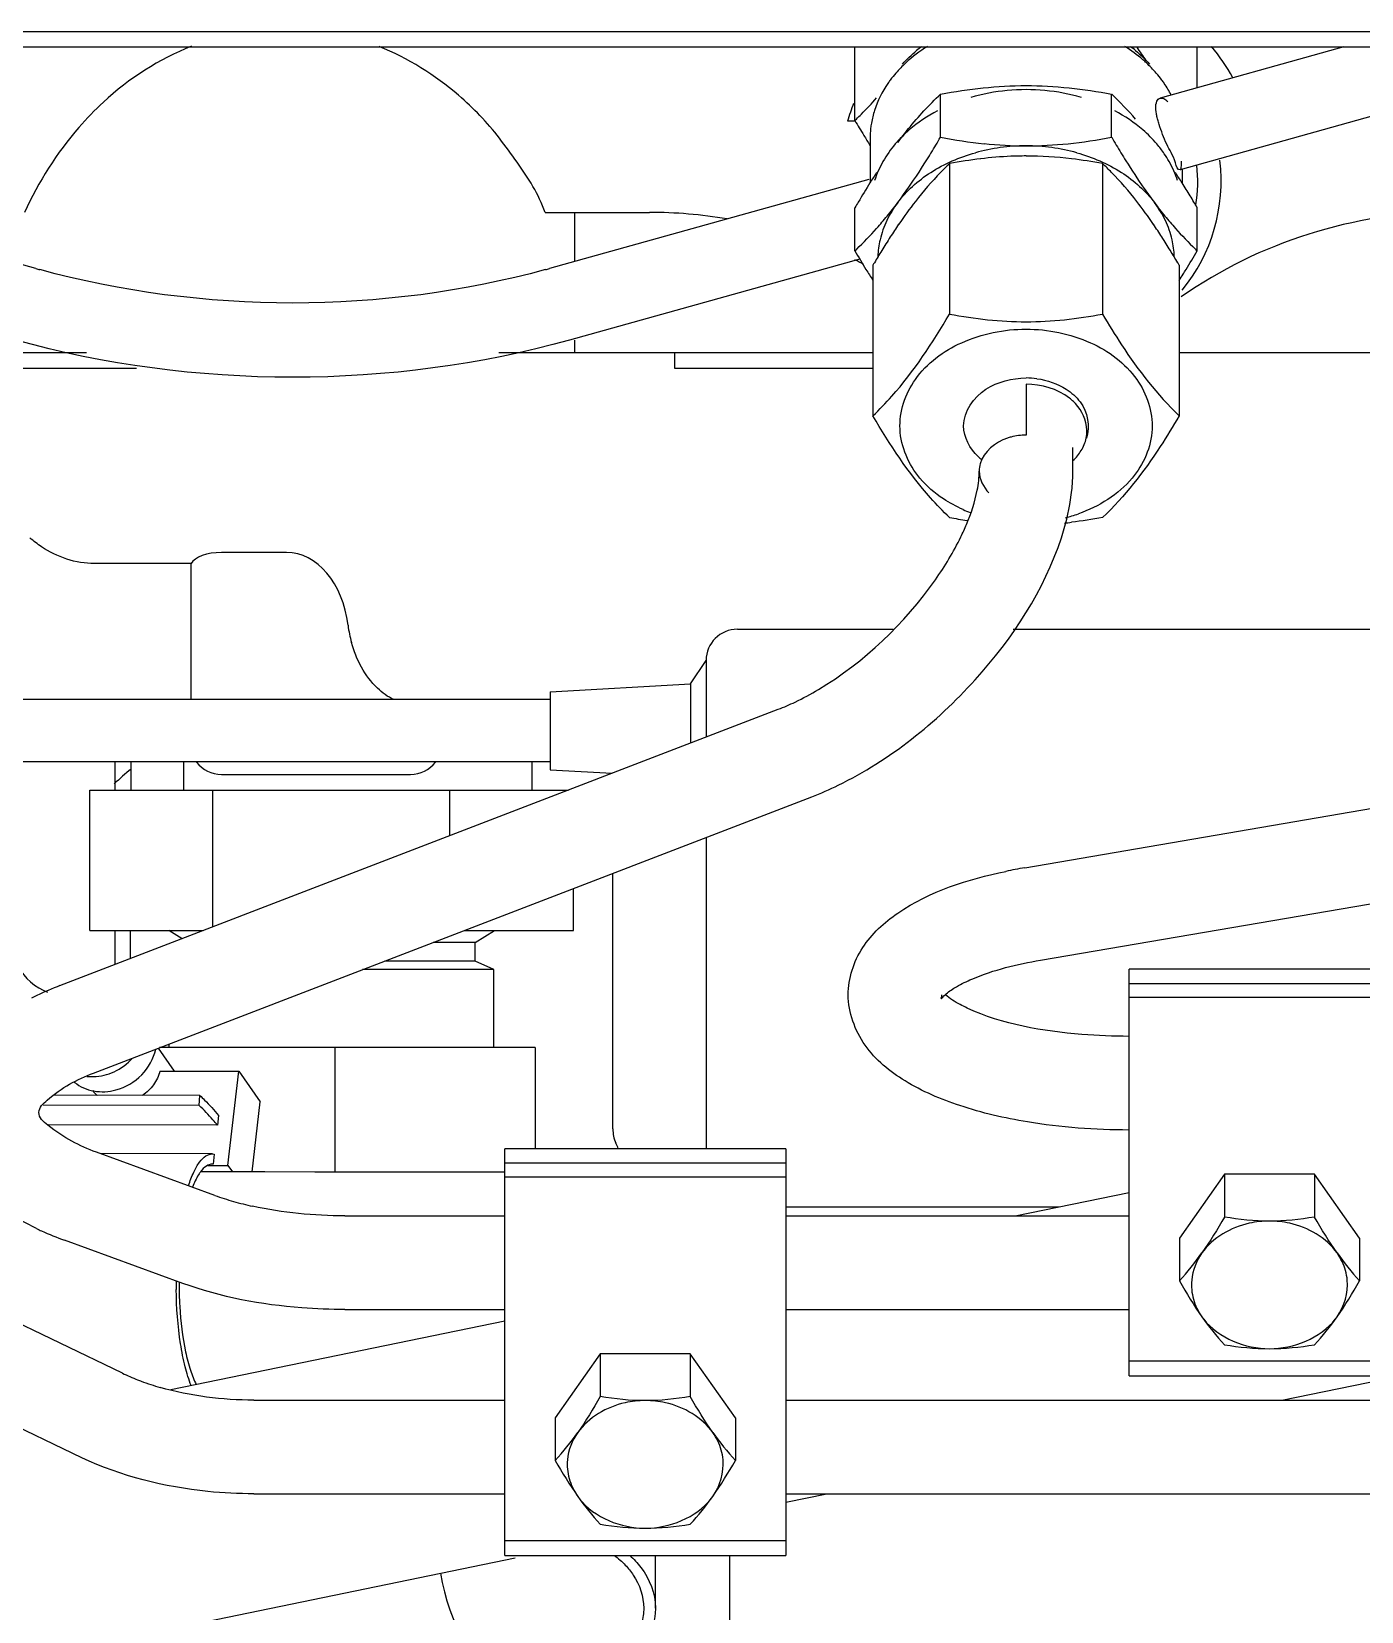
# Model space of a CAD drawing. Header units: millimetres. Extents: x 17886 to 18265, y -8727 to -7321.
# Drawn here: x 18008.008 to 18008.861, y -7650.069 to -7649.057 of the extents above; entities that cross this region are included whole.
import ezdxf

# ---------------------------------------------------------------- set-up
doc = ezdxf.new("R2010")
doc.units = ezdxf.units.MM
for name, color, linetype in [('1430856_DXF_CONTINUOUS_LINE', 7, 'Continuous'), ('2033145_DXF_CONTINUOUS_LINE', 7, 'Continuous'), ('2588541_VG10DXF_CONTINUOUS_LINE', 7, 'Continuous'), ('2620490_VG01DXF_CONTINUOUS_LINE', 7, 'Continuous'), ('2620532_DKREDXF_CONTINUOUS_LINE', 7, 'Continuous'), ('3792202_DXF_CONTINUOUS_LINE', 7, 'Continuous'), ('3884027_DKREDXF_CONTINUOUS_LINE', 7, 'Continuous')]:
    doc.layers.add(name, color=color, linetype=linetype)

msp = doc.modelspace()

# ---------------------------------------------------------------- linework, layer by layer
at = {"layer": '1430856_DXF_CONTINUOUS_LINE', "color": 7, "linetype": 'Continuous'}
msp.add_line((18008.07168, -7649.63268), (18008.07168, -7649.65062), dxfattribs=at)
at = {"layer": '2033145_DXF_CONTINUOUS_LINE', "color": 7, "linetype": 'Continuous'}
msp.add_arc((18008.16668, -7649.64768), 0.1515, 128.59267, 134.01689, dxfattribs=at)
at = {"layer": '2588541_VG10DXF_CONTINUOUS_LINE', "color": 7, "linetype": 'Continuous'}
for p, q in [((18008.20578, -7649.78738), (18008.19, -7649.78737)), ((18008.31167, -7649.78741), (18008.28111, -7649.78743))]:
    msp.add_line(p, q, dxfattribs=at)
for points in [[(18008.19, -7649.78737), (18008.15782, -7649.78732), (18008.1414, -7649.7873), (18008.12477, -7649.78727), (18008.11677, -7649.78726)], [(18008.28111, -7649.78743), (18008.26663, -7649.78743), (18008.25181, -7649.78742), (18008.20578, -7649.78738)]]:
    msp.add_lwpolyline(points, dxfattribs=at)
at = {"layer": '2620490_VG01DXF_CONTINUOUS_LINE', "color": 7, "linetype": 'Continuous'}
for p, q in [((18008.08949, -7649.70806), (18008.09979, -7649.7227)), ((18008.0906, -7649.72268), (18008.14115, -7649.7228)), ((18008.13421, -7649.78315), (18008.14115, -7649.7228)), ((18008.14115, -7649.7228), (18008.15487, -7649.74228)), ((18008.11622, -7649.73832), (18008.02276, -7649.7381)), ((18008.11574, -7649.74472), (18008.11622, -7649.73832)), ((18008.11574, -7649.74472), (18008.01584, -7649.74448)), ((18008.14969, -7649.78731), (18008.15487, -7649.74228)), ((18008.12759, -7649.75735), (18008.01907, -7649.75709)), ((18008.12829, -7649.75121), (18008.12759, -7649.75735)), ((18008.12426, -7649.77572), (18008.05238, -7649.77555)), ((18008.12426, -7649.77572), (18008.12546, -7649.77583)), ((18008.12546, -7649.77583), (18008.12471, -7649.78234)), ((18008.12132, -7649.78312), (18008.13421, -7649.78315)), ((18008.12471, -7649.78234), (18008.12424, -7649.78232)), ((18008.13421, -7649.78315), (18008.13713, -7649.78729))]:
    msp.add_line(p, q, dxfattribs=at)
for centre, radius, start, end in [((18008.05221, -7649.70916), 0.0264, 231.31929, 231.97007), ((18008.06309, -7649.72256), 0.02007, 218.91373, 229.52408), ((18008.0632, -7649.72243), 0.02024, 229.52236, 231.2197), ((18008.3896, -7649.85795), 0.28856, 179.83717, 180.92534), ((18008.36462, -7649.85792), 0.26172, 179.97441, 183.38987)]:
    msp.add_arc(centre, radius, start, end, dxfattribs=at)
msp.add_open_spline([(18008.06127, -7649.72313), (18008.06574, -7649.7211), (18008.06987, -7649.71809), (18008.07316, -7649.71445)], degree=3, dxfattribs=at)
for points, knots in [([(18008.06247, -7649.73478), (18008.06864, -7649.73315), (18008.08013, -7649.72647), (18008.08667, -7649.7148), (18008.08797, -7649.7087)], [0, 0, 0, 0, 0.5059127, 1, 1, 1, 1]), ([(18008.04384, -7649.72609), (18008.04529, -7649.72624), (18008.05123, -7649.72644), (18008.0572, -7649.72498), (18008.06127, -7649.72313)], [0, 0, 0, 0, 0.2461046, 1, 1, 1, 1]), ([(18008.0906, -7649.72268), (18008.08984, -7649.72579), (18008.08701, -7649.73182), (18008.08222, -7649.73644), (18008.07949, -7649.73828)], [0, 0, 0, 0, 0.4929185, 1, 1, 1, 1]), ([(18008.03595, -7649.72996), (18008.03949, -7649.73273), (18008.04835, -7649.73655), (18008.05789, -7649.73599), (18008.06247, -7649.73478)], [0, 0, 0, 0, 0.4872656, 1, 1, 1, 1]), ([(18008.11622, -7649.73832), (18008.11725, -7649.73927), (18008.12152, -7649.74333), (18008.12546, -7649.74773), (18008.12829, -7649.75121)], [0, 0, 0, 0, 0.2378216, 1, 1, 1, 1]), ([(18008.12759, -7649.75735), (18008.12663, -7649.75617), (18008.1229, -7649.75176), (18008.11889, -7649.74759), (18008.11574, -7649.74472)], [0, 0, 0, 0, 0.2624836, 1, 1, 1, 1]), ([(18008.109, -7649.79602), (18008.10996, -7649.79307), (18008.11191, -7649.78783), (18008.11555, -7649.78131), (18008.1195, -7649.77695), (18008.12281, -7649.77571), (18008.12426, -7649.77572)], [0, 0, 0, 0, 0.3488178, 0.6269626, 0.8372299, 1, 1, 1, 1]), ([(18008.11676, -7649.78713), (18008.11628, -7649.78777), (18008.1142, -7649.79086), (18008.11266, -7649.79428), (18008.11162, -7649.797)], [0, 0, 0, 0, 0.2159397, 1, 1, 1, 1]), ([(18008.12424, -7649.78232), (18008.12292, -7649.78231), (18008.11987, -7649.78345), (18008.11779, -7649.78576), (18008.11676, -7649.78713)], [0, 0, 0, 0, 0.4363269, 1, 1, 1, 1]), ([(18008.11072, -7649.92418), (18008.10915, -7649.92027), (18008.10646, -7649.91139), (18008.10247, -7649.8909), (18008.10126, -7649.87422), (18008.10108, -7649.86261)], [0, 0, 0, 0, 0.2020966, 0.4431457, 1, 1, 1, 1]), ([(18008.10336, -7649.8734), (18008.10395, -7649.88319), (18008.10552, -7649.89705), (18008.10975, -7649.91369), (18008.11242, -7649.92057), (18008.11395, -7649.92347)], [0, 0, 0, 0, 0.5720654, 0.8085123, 1, 1, 1, 1])]:
    msp.add_open_spline(points, degree=3, knots=knots, dxfattribs=at)
at = {"layer": '2620532_DKREDXF_CONTINUOUS_LINE', "color": 7, "linetype": 'Continuous'}
for p, q in [((18008.33118, -7649.70768), (18008.09048, -7649.70768)), ((18008.20268, -7649.70768), (18008.20268, -7649.78738)), ((18008.33118, -7649.70768), (18008.33118, -7649.77244))]:
    msp.add_line(p, q, dxfattribs=at)
msp.add_arc((18008.40268, -7650.02268), 0.134, 189.29394, 270, dxfattribs=at)
at = {"layer": '3792202_DXF_CONTINUOUS_LINE', "color": 7, "linetype": 'Continuous'}
for p, q in [((18008.07218, -7649.54268), (18008.07218, -7649.52468)), ((18008.32918, -7649.54268), (18008.32918, -7649.52468)), ((18008.04568, -7649.63268), (18008.04568, -7649.54268)), ((18008.04568, -7649.54268), (18008.35242, -7649.54268)), ((18008.12453, -7649.6303), (18008.12453, -7649.54268)), ((18008.27653, -7649.57186), (18008.27653, -7649.54268)), ((18008.35568, -7649.63268), (18008.35568, -7649.6057)), ((18008.04568, -7649.63268), (18008.11836, -7649.63268)), ((18008.10481, -7649.63789), (18008.09642, -7649.63268)), ((18008.28554, -7649.63268), (18008.35568, -7649.63268)), ((18008.29268, -7649.64029), (18008.30495, -7649.63268)), ((18008.29268, -7649.64029), (18008.26573, -7649.64029)), ((18008.29268, -7649.65219), (18008.29268, -7649.64029)), ((18008.29268, -7649.65219), (18008.23478, -7649.65219)), ((18008.30468, -7649.65768), (18008.29268, -7649.65219)), ((18008.30468, -7649.65768), (18008.22052, -7649.65768)), ((18008.30468, -7649.70768), (18008.30468, -7649.65768)), ((18008.09668, -7649.70768), (18008.09668, -7649.70529))]:
    msp.add_line(p, q, dxfattribs=at)
at = {"layer": '3884027_DKREDXF_CONTINUOUS_LINE', "color": 6, "linetype": 'Continuous'}
for p, q in [((18007.73568, -7649.05686), (18009.55568, -7649.05686)), ((18007.73568, -7649.06669), (18009.55568, -7649.06669)), ((18008.53599, -7649.11379), (18008.53599, -7649.06669)), ((18008.8493, -7649.06669), (18008.73161, -7649.09951)), ((18008.75538, -7649.09288), (18008.75538, -7649.06669)), ((18008.95107, -7649.08773), (18008.7444, -7649.14536)), ((18008.59084, -7649.12458), (18008.59084, -7649.09692)), ((18008.70053, -7649.12458), (18008.70053, -7649.09692)), ((18008.53599, -7649.11429), (18008.53126, -7649.11429)), ((18008.54568, -7649.12567), (18008.54568, -7649.15382)), ((18008.59661, -7649.14143), (18008.59661, -7649.23784)), ((18008.69476, -7649.14143), (18008.69476, -7649.23784)), ((18008.74568, -7649.14536), (18008.74568, -7649.15382)), ((18008.01107, -7649.20861), (18007.80647, -7649.15156)), ((18008.5449, -7649.15156), (18008.3403, -7649.20861)), ((18008.53599, -7649.19736), (18008.53599, -7649.1697)), ((18008.75538, -7649.19736), (18008.75538, -7649.1697)), ((18008.33747, -7649.17268), (18008.40436, -7649.17268)), ((18008.35643, -7649.20411), (18008.35643, -7649.17268)), ((18008.53914, -7649.20259), (18008.35309, -7649.25446)), ((18008.54753, -7649.20654), (18008.54753, -7649.30296)), ((18008.74383, -7649.20654), (18008.74383, -7649.30296)), ((18008.04351, -7649.26268), (18007.80383, -7649.26268)), ((18008.54753, -7649.26268), (18008.30785, -7649.26268)), ((18008.35643, -7649.26268), (18008.35643, -7649.25446)), ((18008.42068, -7649.27268), (18008.42068, -7649.26268)), ((18009.48753, -7649.26268), (18008.74383, -7649.26268)), ((18008.07572, -7649.27268), (18007.96068, -7649.27268)), ((18008.54753, -7649.27268), (18008.42068, -7649.27268)), ((18008.67568, -7649.33834), (18008.67568, -7649.32334)), ((18008.17175, -7649.39051), (18008.13005, -7649.39051)), ((18008.11068, -7649.39763), (18008.04868, -7649.39763)), ((18008.11068, -7649.48468), (18008.11068, -7649.39763)), ((18008.46068, -7649.43968), (18008.56055, -7649.43968)), ((18008.63737, -7649.43968), (18008.89568, -7649.43968)), ((18008.43068, -7649.47468), (18008.44068, -7649.45968)), ((18008.44068, -7649.45968), (18008.44068, -7649.50874)), ((18008.64483, -7649.59245), (18009.41462, -7649.46086)), ((18008.34068, -7649.47968), (18008.43068, -7649.47468)), ((18008.43068, -7649.47468), (18008.43068, -7649.51258)), ((18008.34068, -7649.48468), (18007.71068, -7649.48468)), ((18008.0266, -7649.66796), (18008.48693, -7649.49096)), ((18008.34068, -7649.52468), (18007.92155, -7649.52468)), ((18008.06168, -7649.52468), (18008.06168, -7649.54268)), ((18008.10568, -7649.52468), (18008.10568, -7649.54268)), ((18008.65494, -7649.6516), (18009.42473, -7649.52)), ((18008.13005, -7649.53268), (18008.25132, -7649.53268)), ((18008.34068, -7649.52968), (18008.38048, -7649.53189)), ((18008.04813, -7649.72396), (18008.50846, -7649.54696)), ((18008.44068, -7649.57302), (18008.44068, -7649.77244)), ((18008.38093, -7649.75974), (18008.38093, -7649.596)), ((18008.06664, -7649.91622), (18007.45648, -7649.62334)), ((18008.06168, -7649.63268), (18008.06168, -7649.65447)), ((18008.71167, -7649.66675), (18008.71167, -7649.65744)), ((18008.89167, -7649.65744), (18008.71167, -7649.65744)), ((18008.04068, -7649.97031), (18007.43052, -7649.67743)), ((18008.71167, -7649.91789), (18008.71167, -7649.67539)), ((18008.71167, -7649.67539), (18008.89167, -7649.67539)), ((18008.12592, -7649.80231), (18008.05006, -7649.7747)), ((18008.31167, -7649.78175), (18008.31167, -7649.77244)), ((18008.49167, -7649.77244), (18008.31167, -7649.77244)), ((18008.49167, -7649.77244), (18008.49167, -7649.78175)), ((18008.7728, -7649.78882), (18008.7728, -7649.8162)), ((18008.83054, -7649.78882), (18008.83054, -7649.8162)), ((18008.31167, -7650.03289), (18008.31167, -7649.79039)), ((18008.49167, -7649.79039), (18008.49167, -7650.03289)), ((18008.6388, -7649.81544), (18008.71167, -7649.80045)), ((18008.20914, -7649.81544), (18008.31167, -7649.81544)), ((18008.49167, -7649.80968), (18008.66681, -7649.80968)), ((18008.49167, -7649.81544), (18008.71167, -7649.81544)), ((18008.1054, -7649.8587), (18008.02954, -7649.83108)), ((18008.74394, -7649.8297), (18008.74394, -7649.85708)), ((18008.85941, -7649.8297), (18008.85941, -7649.85708)), ((18008.20914, -7649.87544), (18008.31167, -7649.87544)), ((18008.49167, -7649.87544), (18008.71167, -7649.87544)), ((18008.0976, -7649.92674), (18008.31167, -7649.88271)), ((18008.3728, -7649.90382), (18008.3728, -7649.9312)), ((18008.43054, -7649.90382), (18008.43054, -7649.9312)), ((18008.71167, -7649.9179), (18008.89167, -7649.9179)), ((18008.80967, -7649.93344), (18008.88524, -7649.9179)), ((18008.15086, -7649.93344), (18008.31167, -7649.93344)), ((18008.49167, -7649.93344), (18008.96422, -7649.93344)), ((18008.34394, -7649.9447), (18008.34394, -7649.97208)), ((18008.45941, -7649.9447), (18008.45941, -7649.97208)), ((18008.15086, -7649.99344), (18008.31167, -7649.99344)), ((18008.49167, -7649.99344), (18008.96422, -7649.99344)), ((18008.49167, -7649.99883), (18008.51791, -7649.99344)), ((18007.49098, -7650.20463), (18008.31836, -7650.03447)), ((18008.31167, -7650.0329), (18008.49167, -7650.0329)), ((18008.40818, -7650.06665), (18008.40818, -7650.0329)), ((18008.45568, -7650.0329), (18008.45568, -7650.12768))]:
    msp.add_line(p, q, dxfattribs=at)
at = {"layer": '3884027_DKREDXF_CONTINUOUS_LINE', "color": 7, "linetype": 'Continuous'}
for p, q in [((18008.64568, -7649.28272), (18008.64568, -7649.31536)), ((18008.34068, -7649.47968), (18008.34068, -7649.52968)), ((18008.71167, -7649.67539), (18008.71167, -7649.66675)), ((18008.89167, -7649.66675), (18008.71167, -7649.66675)), ((18008.31167, -7649.79039), (18008.31167, -7649.78175)), ((18008.49167, -7649.78175), (18008.31167, -7649.78175)), ((18008.49167, -7649.78175), (18008.49167, -7649.79039)), ((18008.7728, -7649.78882), (18008.74394, -7649.8297)), ((18008.83054, -7649.78882), (18008.7728, -7649.78882)), ((18008.85941, -7649.8297), (18008.83054, -7649.78882)), ((18008.31167, -7649.79039), (18008.49167, -7649.79039)), ((18008.3728, -7649.90382), (18008.34394, -7649.9447)), ((18008.43054, -7649.90382), (18008.3728, -7649.90382)), ((18008.45941, -7649.9447), (18008.43054, -7649.90382)), ((18008.89167, -7649.90858), (18008.71167, -7649.90858)), ((18008.49167, -7650.02358), (18008.31167, -7650.02358))]:
    msp.add_line(p, q, dxfattribs=at)
at = {"layer": '3884027_DKREDXF_CONTINUOUS_LINE', "color": 6, "linetype": 'Continuous'}
for centre, radius, start, end in [((18008.6312, -7649.13695), 0.08781, 126.73693, 129.34462), ((18008.66017, -7649.13695), 0.08781, 50.65595, 53.26305), ((18009.02438, -7648.86172), 0.36984, 213.66725, 215.27923), ((18008.66068, -7649.15268), 0.135, 29.40726, 39.73008), ((18008.6244, -7649.13715), 0.08214, 132.84059, 139.12716), ((18008.664, -7649.14026), 0.08644, 47.12367, 49.15284), ((18008.66696, -7649.13715), 0.08214, 40.87284, 47.15941), ((18008.61758, -7649.1315), 0.07328, 143.54075, 145.57385), ((18008.62018, -7649.13345), 0.07652, 139.15067, 143.52372), ((18008.67119, -7649.13345), 0.07652, 36.47637, 40.84933), ((18008.67379, -7649.1315), 0.07328, 34.42615, 36.45935), ((18008.67667, -7649.12958), 0.06981, 27.33613, 34.46024), ((18008.36691, -7648.93652), 0.24497, 315.0008, 318.346), ((18008.64517, -7649.21994), 0.12585, 95.26161, 106.123), ((18008.64568, -7649.22449), 0.13043, 84.6974, 95.3026), ((18008.6462, -7649.21994), 0.12585, 73.877, 84.73839), ((18008.52951, -7649.27602), 0.24764, 41.2018, 46.32041), ((18008.66068, -7649.15268), 0.135, 158.3588, 163.48243), ((18008.36085, -7648.93048), 0.25353, 313.98762, 315.00387), ((18008.6067, -7649.12604), 0.06104, 162.16026, 170.06409), ((18008.35656, -7648.92605), 0.2597, 313.70247, 313.99022), ((18009.11382, -7648.77373), 0.67047, 210.47765, 211.4279), ((18008.60448, -7649.12569), 0.05879, 173.2091, 179.98457), ((18008.60541, -7649.1258), 0.05974, 170.08566, 173.2157), ((18009.01437, -7648.8344), 0.55398, 211.43612, 212.21506), ((18008.01525, -7648.78586), 0.66785, 328.53982, 329.52373), ((18008.64502, -7649.24888), 0.1188, 97.65831, 105.53902), ((18008.64599, -7648.86238), 0.26765, 264.15833, 269.93457), ((18008.64567, -7649.25345), 0.12342, 89.99353, 97.67439), ((18008.64538, -7648.86238), 0.26766, 270.06547, 275.84275), ((18008.6457, -7649.25345), 0.12342, 82.32561, 90.00647), ((18008.64635, -7649.24888), 0.1188, 74.46098, 82.34169), ((18009.27612, -7648.78586), 0.66785, 210.47627, 211.46018), ((18008.67214, -7649.17768), 0.07531, 34.46328, 40.41509), ((18008.08985, -7648.83128), 0.58051, 328.29347, 328.52106), ((18008.64681, -7649.38758), 0.25106, 92.47093, 96.91313), ((18008.6457, -7649.36733), 0.23079, 90.00472, 92.41289), ((18009.18303, -7648.84266), 0.55881, 211.4736, 212.0922), ((18008.67605, -7649.17497), 0.07054, 29.62833, 34.44084), ((18008.66068, -7649.15268), 0.11, 320.60573, 6.9855), ((18008.94633, -7649.40619), 0.47354, 146.83202, 147.78874), ((18008.75231, -7649.30403), 0.22514, 135.78959, 142.0615), ((18008.75267, -7649.30477), 0.22591, 133.69312, 135.71827), ((18008.5387, -7649.30477), 0.22591, 44.28155, 46.30688), ((18008.53906, -7649.30403), 0.22514, 37.93795, 44.21021), ((18008.34502, -7649.4062), 0.47356, 32.21128, 33.16737), ((18008.65568, -7649.15268), 0.1, 351.23794, 5.90019), ((18009.04766, -7649.46976), 0.59316, 147.81015, 149.20529), ((18008.30823, -7648.97432), 0.31941, 323.02634, 325.08169), ((18008.98313, -7648.97432), 0.3194, 214.91894, 216.97368), ((18008.28906, -7649.44155), 0.53975, 31.70324, 32.2199), ((18008.21681, -7649.48605), 0.62461, 30.81455, 31.69298), ((18009.15836, -7649.5362), 0.72227, 149.17351, 149.50657), ((18008.34385, -7649.00108), 0.27486, 320.7474, 323.01811), ((18008.94752, -7649.00108), 0.27486, 216.98188, 219.25334), ((18008.13301, -7649.5362), 0.72227, 30.49343, 30.82649), ((18008.40436, -7649.47268), 0.3, 80.45515, 90), ((18008.36239, -7649.01616), 0.25096, 318.36216, 320.73561), ((18008.87156, -7649.39008), 0.37225, 145.70202, 147.19827), ((18008.4198, -7649.39008), 0.37226, 32.80154, 34.29766), ((18008.92898, -7649.01616), 0.25095, 219.26515, 221.63877), ((18008.917, -7649.47268), 0.3, 90, 124.95969), ((18008.36556, -7649.01881), 0.24682, 314.05631, 318.3326), ((18008.60728, -7649.20288), 0.0566, 167.02493, 178.03607), ((18008.94875, -7649.43983), 0.46408, 147.19695, 148.46291), ((18008.34261, -7649.43984), 0.46409, 31.53699, 32.80286), ((18008.68409, -7649.20288), 0.0566, 1.96394, 12.97507), ((18008.9258, -7649.01881), 0.24682, 221.66833, 225.94369), ((18008.35687, -7649.00994), 0.25925, 313.70228, 314.07259), ((18009.09749, -7648.86704), 0.65145, 210.46702, 211.67852), ((18009.04704, -7649.50027), 0.57947, 148.45385, 149.35174), ((18008.24432, -7649.50027), 0.57947, 30.64827, 31.54605), ((18008.19493, -7648.86767), 0.65023, 328.30465, 329.53375), ((18008.9345, -7649.00994), 0.25925, 225.92741, 226.29772), ((18008.16611, -7648.65255), 0.57727, 254.4207, 254.68851), ((18008.18526, -7648.65254), 0.57728, 285.31148, 285.5793), ((18008.40436, -7649.47268), 0.3, 62.75668, 63.98152), ((18008.98613, -7648.93559), 0.52068, 211.69457, 212.61017), ((18009.11646, -7649.5416), 0.66026, 149.33671, 149.50475), ((18008.17491, -7649.5416), 0.66026, 30.49525, 30.66329), ((18008.28451, -7648.92268), 0.54511, 327.90369, 328.27718), ((18008.32113, -7648.94566), 0.50187, 327.38109, 327.90548), ((18008.56435, -7649.3383), 0.11134, 356.80386, 359.97813), ((18008.5532, -7649.33761), 0.12251, 353.94455, 355.6813), ((18008.5579, -7649.33797), 0.11779, 355.68538, 356.82249), ((18008.64221, -7649.27945), 0.09136, 246.18702, 249.2451), ((18008.65848, -7649.03556), 0.33822, 259.4591, 261.40148), ((18008.64264, -7649.10388), 0.2692, 275.89047, 276.85063), ((18008.64727, -7649.27414), 0.097, 284.08174, 289.23966), ((18008.50436, -7649.3277), 0.17243, 341.96974, 344.02113), ((18008.46068, -7649.45968), 0.02, 90, 180), ((18008.13005, -7649.51268), 0.02, 217.17922, 270), ((18008.25132, -7649.51268), 0.02, 270, 322.82078), ((18008.43264, -7649.35054), 0.21055, 291.10729, 296.13119), ((18008.69958, -7649.91324), 0.32542, 99.68656, 101.8554), ((18008.08723, -7649.83042), 0.17334, 115.80383, 117.04172), ((18008.09595, -7649.84897), 0.19384, 110.96248, 115.73654), ((18008.30933, -7649.80395), 0.08143, 22.83549, 25.53979), ((18008.18623, -7649.63595), 0.17696, 250.07518, 254.12758), ((18008.19577, -7649.60288), 0.21137, 254.09191, 257.51888), ((18008.08952, -7649.66161), 0.17972, 244.27614, 245.44941), ((18008.09767, -7649.64326), 0.19979, 245.50988, 250.06202), ((18008.61422, -7649.73752), 0.17641, 317.33499, 324.80043), ((18008.98912, -7649.73752), 0.17641, 215.19957, 222.66501), ((18008.81374, -7649.86131), 0.03826, 25.71296, 35.28864), ((18008.90252, -7649.7784), 0.17641, 215.19957, 222.66501), ((18008.79128, -7649.85684), 0.04029, 215.23629, 217.97193), ((18008.70082, -7649.7784), 0.17641, 317.33499, 324.80043), ((18008.81206, -7649.85684), 0.04029, 322.02807, 324.76371), ((18008.12761, -7649.78882), 0.14124, 244.42463, 248.72681), ((18008.13329, -7649.77471), 0.15644, 248.66522, 249.57808), ((18008.13792, -7649.76191), 0.17006, 249.62079, 253.94584), ((18008.21422, -7649.85252), 0.17641, 317.33499, 324.80043), ((18008.58912, -7649.85252), 0.17641, 215.19957, 222.66501), ((18008.41374, -7649.97631), 0.03826, 25.71296, 35.28864), ((18008.50252, -7649.8934), 0.17641, 215.19957, 222.66501), ((18008.39128, -7649.97184), 0.04029, 215.23629, 217.97193), ((18008.30082, -7649.8934), 0.17641, 317.33499, 324.80043), ((18008.41206, -7649.97184), 0.04029, 322.02807, 324.76371)]:
    msp.add_arc(centre, radius, start, end, dxfattribs=at)
at = {"layer": '3884027_DKREDXF_CONTINUOUS_LINE', "color": 7, "linetype": 'Continuous'}
for centre, radius, start, end in [((18008.64569, -7649.33071), 0.05197, 82.37214, 90.00636), ((18008.66162, -7649.31259), 0.02306, 348.31666, 1.25449), ((18008.64513, -7649.35154), 0.03612, 104.46405, 108.46403), ((18008.63902, -7649.30279), 0.03558, 227.66274, 232.26429), ((18008.63362, -7649.33837), 0.01794, 164.63244, 179.89392)]:
    msp.add_arc(centre, radius, start, end, dxfattribs=at)
at = {"layer": '3884027_DKREDXF_CONTINUOUS_LINE', "color": 6, "linetype": 'Continuous'}
for centre, major_axis, ratio, start_param, end_param in [((18008.13005, -7649.4), (-0.02, 0), 0.4748293, -1.5707963, -0.2526803), ((18008.17175, -7649.44621), (0, -0.0557), 0.7181161, -4.5491652, -3.1415927), ((18008.25068, -7649.42811), (0, -0.0557), 0.7181161, -1.4075725, -1.2018873)]:
    msp.add_ellipse(centre, major_axis=major_axis, ratio=ratio, start_param=start_param, end_param=end_param, dxfattribs=at)
for points in [[(18008.11079, -7649.06625), (18008.09011, -7649.07444), (18008.07081, -7649.08694), (18008.05446, -7649.10201)], [(18008.56653, -7649.07764), (18008.5693, -7649.07455), (18008.57232, -7649.07168), (18008.57553, -7649.06905)], [(18008.58248, -7649.06631), (18008.57753, -7649.0694), (18008.57283, -7649.07295), (18008.56855, -7649.07692)], [(18008.72054, -7649.07488), (18008.71689, -7649.07172), (18008.71297, -7649.06886), (18008.70889, -7649.06631)], [(18008.71584, -7649.06905), (18008.71904, -7649.07168), (18008.72207, -7649.07455), (18008.72484, -7649.07764)], [(18008.55714, -7649.09008), (18008.55351, -7649.09537), (18008.55056, -7649.10123), (18008.54859, -7649.10734)], [(18008.59084, -7649.09692), (18008.6089, -7649.09357), (18008.62731, -7649.09147), (18008.64568, -7649.09147)], [(18008.64568, -7649.09147), (18008.66406, -7649.09147), (18008.68247, -7649.09357), (18008.70053, -7649.09692)], [(18008.58888, -7649.10763), (18008.58245, -7649.11102), (18008.57633, -7649.11512), (18008.57083, -7649.11987)], [(18008.72054, -7649.11987), (18008.71504, -7649.11512), (18008.70892, -7649.11102), (18008.70249, -7649.10763)], [(18008.57083, -7649.11987), (18008.56764, -7649.12264), (18008.56463, -7649.12564), (18008.56189, -7649.12886)], [(18008.72948, -7649.12886), (18008.72674, -7649.12564), (18008.72373, -7649.12264), (18008.72054, -7649.11987)], [(18008.7358, -7649.12891), (18008.73399, -7649.12481), (18008.7323, -7649.12064), (18008.73095, -7649.11637)], [(18008.56189, -7649.12886), (18008.55893, -7649.13235), (18008.55626, -7649.13611), (18008.554, -7649.14009)], [(18008.59084, -7649.12458), (18008.60008, -7649.1263), (18008.60939, -7649.1277), (18008.61875, -7649.12865)], [(18008.67263, -7649.12865), (18008.68198, -7649.1277), (18008.69129, -7649.1263), (18008.70053, -7649.12458)], [(18008.554, -7649.14009), (18008.55179, -7649.14397), (18008.54996, -7649.14809), (18008.54859, -7649.15234)], [(18008.57014, -7649.15715), (18008.57488, -7649.15037), (18008.57938, -7649.14342), (18008.58373, -7649.13638)], [(18008.58462, -7649.14706), (18008.59338, -7649.14143), (18008.60316, -7649.13722), (18008.61319, -7649.13442)], [(18008.61659, -7649.13834), (18008.6099, -7649.13915), (18008.60324, -7649.1402), (18008.59661, -7649.14143)], [(18008.67475, -7649.13834), (18008.66511, -7649.13718), (18008.65539, -7649.13655), (18008.64568, -7649.13655)], [(18008.69476, -7649.14143), (18008.68812, -7649.14019), (18008.68145, -7649.13914), (18008.67475, -7649.13834)], [(18008.67817, -7649.13442), (18008.68821, -7649.13722), (18008.69799, -7649.14143), (18008.70675, -7649.14706)], [(18008.70961, -7649.13954), (18008.71335, -7649.1455), (18008.7172, -7649.15139), (18008.72123, -7649.15715)], [(18008.74278, -7649.15234), (18008.74141, -7649.14809), (18008.73958, -7649.14397), (18008.73737, -7649.14009)], [(18008.57291, -7649.15603), (18008.57654, -7649.15271), (18008.58049, -7649.14972), (18008.58462, -7649.14706)], [(18008.70675, -7649.14706), (18008.71088, -7649.14972), (18008.71483, -7649.15271), (18008.71846, -7649.15603)], [(18008.56341, -7649.16642), (18008.56624, -7649.16267), (18008.56945, -7649.15919), (18008.57291, -7649.15603)], [(18008.71846, -7649.15603), (18008.72192, -7649.15919), (18008.72513, -7649.16267), (18008.72796, -7649.16642)], [(18008.56341, -7649.16642), (18008.56071, -7649.17001), (18008.55834, -7649.17387), (18008.55641, -7649.17792)], [(18008.57475, -7649.16561), (18008.57102, -7649.17039), (18008.56746, -7649.17531), (18008.56404, -7649.18032)], [(18008.72733, -7649.18032), (18008.72391, -7649.17531), (18008.72035, -7649.17039), (18008.71662, -7649.16561)], [(18008.73496, -7649.17792), (18008.73303, -7649.17387), (18008.73066, -7649.17001), (18008.72796, -7649.16642)], [(18008.55641, -7649.17792), (18008.55456, -7649.18183), (18008.5531, -7649.18596), (18008.55213, -7649.19017)], [(18008.73924, -7649.19017), (18008.73827, -7649.18596), (18008.73681, -7649.18183), (18008.73496, -7649.17792)], [(18008.3377, -7649.20933), (18008.23352, -7649.23785), (18008.11784, -7649.23785), (18008.01367, -7649.20933)], [(18008.59661, -7649.23784), (18008.61277, -7649.24084), (18008.62925, -7649.24272), (18008.64568, -7649.24272)], [(18008.64568, -7649.24272), (18008.66212, -7649.24272), (18008.6786, -7649.24084), (18008.69476, -7649.23784)], [(18008.35309, -7649.25446), (18008.23916, -7649.28623), (18008.11221, -7649.28623), (18007.99828, -7649.25446)], [(18008.59276, -7649.35619), (18008.58718, -7649.35248), (18008.582, -7649.348), (18008.57769, -7649.34287)], [(18008.6144, -7649.35058), (18008.61518, -7649.34655), (18008.61568, -7649.34244), (18008.61568, -7649.33834)], [(18008.71367, -7649.34287), (18008.70482, -7649.35342), (18008.69224, -7649.36117), (18008.67923, -7649.36572)], [(18008.67012, -7649.37517), (18008.67243, -7649.36712), (18008.67414, -7649.35886), (18008.67502, -7649.35053)], [(18008.60532, -7649.36303), (18008.60096, -7649.36111), (18008.59674, -7649.35882), (18008.59276, -7649.35619)], [(18008.69476, -7649.36807), (18008.68812, -7649.3693), (18008.68145, -7649.37035), (18008.67475, -7649.37116)], [(18008.01488, -7649.3869), (18008.01225, -7649.38514), (18008.00973, -7649.3832), (18008.00734, -7649.38112)], [(18008.04868, -7649.39763), (18008.03686, -7649.39763), (18008.02471, -7649.39348), (18008.01488, -7649.3869)], [(18008.49766, -7649.48632), (18008.50278, -7649.48387), (18008.50778, -7649.48116), (18008.51265, -7649.47825)], [(18008.48693, -7649.49096), (18008.49057, -7649.48956), (18008.49415, -7649.488), (18008.49766, -7649.48632)], [(18008.00027, -7649.65567), (18008.00337, -7649.66329), (18008.01101, -7649.66908), (18008.01865, -7649.67213)], [(18008.38093, -7649.75974), (18008.38093, -7649.76283), (18008.38142, -7649.76606), (18008.38281, -7649.76882)], [(18008.01151, -7649.82352), (18008.00487, -7649.82032), (18007.9984, -7649.81669), (18007.99228, -7649.81256)], [(18008.20914, -7649.81544), (18008.18935, -7649.81544), (18008.16941, -7649.81355), (18008.15008, -7649.80926)], [(18008.7728, -7649.8162), (18008.76831, -7649.82406), (18008.76359, -7649.83181), (18008.75837, -7649.83921)], [(18008.80167, -7649.81877), (18008.79201, -7649.81877), (18008.78233, -7649.81778), (18008.7728, -7649.8162)], [(18008.83054, -7649.8162), (18008.82101, -7649.81778), (18008.81133, -7649.81877), (18008.80167, -7649.81877)], [(18008.84497, -7649.83921), (18008.83975, -7649.83181), (18008.83503, -7649.82406), (18008.83054, -7649.8162)], [(18008.75837, -7649.83921), (18008.7548, -7649.84427), (18008.75238, -7649.85042), (18008.75181, -7649.85659)], [(18008.85153, -7649.85659), (18008.85116, -7649.8525), (18008.84999, -7649.84842), (18008.84821, -7649.84471)], [(18008.74394, -7649.85708), (18008.74843, -7649.86493), (18008.75315, -7649.87269), (18008.75837, -7649.88009)], [(18008.75181, -7649.85659), (18008.75144, -7649.86064), (18008.75183, -7649.86483), (18008.75292, -7649.86874)], [(18008.84497, -7649.88009), (18008.84966, -7649.87344), (18008.85227, -7649.86469), (18008.85153, -7649.85659)], [(18008.84497, -7649.88009), (18008.85019, -7649.87269), (18008.85491, -7649.86493), (18008.85941, -7649.85708)], [(18008.75292, -7649.86874), (18008.75405, -7649.87278), (18008.75595, -7649.87666), (18008.75837, -7649.88009)], [(18008.75952, -7649.88163), (18008.76899, -7649.89377), (18008.78627, -7649.90052), (18008.80167, -7649.90052)], [(18008.80167, -7649.90052), (18008.81707, -7649.90052), (18008.83435, -7649.89377), (18008.84382, -7649.88163)], [(18008.7728, -7649.89795), (18008.78233, -7649.89954), (18008.79201, -7649.90052), (18008.80167, -7649.90052)], [(18008.80167, -7649.90052), (18008.81133, -7649.90052), (18008.82101, -7649.89954), (18008.83054, -7649.89795)], [(18008.15086, -7649.93344), (18008.13069, -7649.93344), (18008.11027, -7649.93093), (18008.09089, -7649.92533)], [(18008.3728, -7649.9312), (18008.36831, -7649.93906), (18008.36359, -7649.94681), (18008.35837, -7649.95421)], [(18008.40167, -7649.93377), (18008.39201, -7649.93377), (18008.38233, -7649.93278), (18008.3728, -7649.9312)], [(18008.43054, -7649.9312), (18008.42101, -7649.93278), (18008.41133, -7649.93377), (18008.40167, -7649.93377)], [(18008.44497, -7649.95421), (18008.43975, -7649.94681), (18008.43503, -7649.93906), (18008.43054, -7649.9312)], [(18008.35837, -7649.95421), (18008.3548, -7649.95927), (18008.35238, -7649.96542), (18008.35181, -7649.97159)], [(18008.45153, -7649.97159), (18008.45116, -7649.9675), (18008.44999, -7649.96342), (18008.44821, -7649.95971)], [(18008.34394, -7649.97208), (18008.34843, -7649.97993), (18008.35315, -7649.98769), (18008.35837, -7649.99509)], [(18008.35181, -7649.97159), (18008.35144, -7649.97564), (18008.35183, -7649.97983), (18008.35292, -7649.98374)], [(18008.44497, -7649.99509), (18008.44966, -7649.98844), (18008.45227, -7649.97969), (18008.45153, -7649.97159)], [(18008.44497, -7649.99509), (18008.45019, -7649.98769), (18008.45491, -7649.97993), (18008.45941, -7649.97208)], [(18008.35292, -7649.98374), (18008.35405, -7649.98778), (18008.35595, -7649.99166), (18008.35837, -7649.99509)], [(18008.35952, -7649.99663), (18008.36899, -7650.00877), (18008.38627, -7650.01552), (18008.40167, -7650.01552)], [(18008.40167, -7650.01552), (18008.41707, -7650.01552), (18008.43435, -7650.00877), (18008.44382, -7649.99663)], [(18008.3728, -7650.01295), (18008.38233, -7650.01454), (18008.39201, -7650.01552), (18008.40167, -7650.01552)], [(18008.40167, -7650.01552), (18008.41133, -7650.01552), (18008.42101, -7650.01454), (18008.43054, -7650.01295)], [(18008.39173, -7650.03289), (18008.39432, -7650.03523), (18008.39673, -7650.0378), (18008.39885, -7650.04057)], [(18008.39885, -7650.04057), (18008.40446, -7650.04791), (18008.40818, -7650.05741), (18008.40818, -7650.06665)], [(18008.40818, -7650.06665), (18008.40818, -7650.07587), (18008.40446, -7650.08538), (18008.39886, -7650.09271)]]:
    msp.add_open_spline(points, degree=3, dxfattribs=at)
for points, knots in [([(18008.29576, -7649.11069), (18008.29139, -7649.10615), (18008.27243, -7649.08809), (18008.24964, -7649.07388), (18008.23118, -7649.06649)], [0, 0, 0, 0, 0.2405787, 1, 1, 1, 1]), ([(18008.56341, -7649.12786), (18008.56567, -7649.12486), (18008.57418, -7649.114), (18008.58358, -7649.10386), (18008.59084, -7649.09692)], [0, 0, 0, 0, 0.2720796, 1, 1, 1, 1]), ([(18008.72881, -7649.10559), (18008.72881, -7649.10419), (18008.72898, -7649.10181), (18008.7307, -7649.09976), (18008.7316, -7649.0995)], [0, 0, 0, 0, 0.5980364, 1, 1, 1, 1]), ([(18008.7316, -7649.0995), (18008.73235, -7649.09929), (18008.73433, -7649.09966), (18008.73573, -7649.10092), (18008.73645, -7649.10171)], [0, 0, 0, 0, 0.4202478, 1, 1, 1, 1]), ([(18008.05446, -7649.10201), (18008.04891, -7649.10713), (18008.02865, -7649.12804), (18008.01287, -7649.15311), (18008.0039, -7649.17268)], [0, 0, 0, 0, 0.2595322, 1, 1, 1, 1]), ([(18008.33747, -7649.17268), (18008.33352, -7649.16105), (18008.31944, -7649.1399), (18008.30458, -7649.11984), (18008.29576, -7649.11069)], [0, 0, 0, 0, 0.4913632, 1, 1, 1, 1]), ([(18008.72941, -7649.11054), (18008.72923, -7649.10967), (18008.72894, -7649.10803), (18008.72881, -7649.10637), (18008.72881, -7649.10559)], [0, 0, 0, 0, 0.5341427, 1, 1, 1, 1]), ([(18008.73095, -7649.11637), (18008.73064, -7649.11537), (18008.73007, -7649.11344), (18008.7296, -7649.11149), (18008.72941, -7649.11054)], [0, 0, 0, 0, 0.5177753, 1, 1, 1, 1]), ([(18008.74439, -7649.14536), (18008.74268, -7649.14586), (18008.74064, -7649.13639), (18008.73759, -7649.13295), (18008.7358, -7649.12891)], [0, 0, 0, 0, 0.2876042, 1, 1, 1, 1]), ([(18008.74509, -7649.13986), (18008.74509, -7649.14118), (18008.74494, -7649.14268), (18008.74491, -7649.14521), (18008.74439, -7649.14536)], [0, 0, 0, 0, 0.7073713, 1, 1, 1, 1]), ([(18008.54753, -7649.30296), (18008.55174, -7649.29894), (18008.57073, -7649.27937), (18008.58574, -7649.2563), (18008.59661, -7649.23784)], [0, 0, 0, 0, 0.2135664, 1, 1, 1, 1]), ([(18008.69476, -7649.23784), (18008.69867, -7649.24448), (18008.71282, -7649.26771), (18008.72972, -7649.28947), (18008.74383, -7649.30296)], [0, 0, 0, 0, 0.2829465, 1, 1, 1, 1]), ([(18008.57769, -7649.34287), (18008.57045, -7649.33424), (18008.56046, -7649.31187), (18008.57269, -7649.27604), (18008.60463, -7649.25278), (18008.63164, -7649.24747), (18008.64568, -7649.24747)], [0, 0, 0, 0, 0.2294541, 0.4561191, 0.7136995, 1, 1, 1, 1]), ([(18008.64568, -7649.24747), (18008.65973, -7649.24747), (18008.68674, -7649.25278), (18008.71868, -7649.27604), (18008.73091, -7649.31188), (18008.72091, -7649.33425), (18008.71367, -7649.34287)], [0, 0, 0, 0, 0.2863005, 0.5438781, 0.7705407, 1, 1, 1, 1]), ([(18008.59661, -7649.36807), (18008.5924, -7649.36405), (18008.57341, -7649.34448), (18008.5584, -7649.32141), (18008.54753, -7649.30296)], [0, 0, 0, 0, 0.2135664, 1, 1, 1, 1]), ([(18008.74383, -7649.30296), (18008.73992, -7649.3096), (18008.72578, -7649.33283), (18008.70887, -7649.35458), (18008.69476, -7649.36807)], [0, 0, 0, 0, 0.2829465, 1, 1, 1, 1]), ([(18008.60388, -7649.38056), (18008.60517, -7649.37791), (18008.60954, -7649.36825), (18008.61294, -7649.35809), (18008.6144, -7649.35058)], [0, 0, 0, 0, 0.2783523, 1, 1, 1, 1]), ([(18008.51265, -7649.47825), (18008.54206, -7649.46069), (18008.57588, -7649.42853), (18008.59924, -7649.39011), (18008.60388, -7649.38056)], [0, 0, 0, 0, 0.7633826, 1, 1, 1, 1]), ([(18008.52537, -7649.53956), (18008.5585, -7649.52337), (18008.61622, -7649.4771), (18008.65734, -7649.41482), (18008.66832, -7649.38107)], [0, 0, 0, 0, 0.5094916, 1, 1, 1, 1]), ([(18008.24055, -7649.48469), (18008.23668, -7649.483), (18008.22392, -7649.47367), (18008.21639, -7649.45903), (18008.21338, -7649.44819)], [0, 0, 0, 0, 0.2730936, 1, 1, 1, 1]), ([(18008.53171, -7649.67385), (18008.53163, -7649.66331), (18008.53876, -7649.64189), (18008.57355, -7649.61057), (18008.60851, -7649.59985), (18008.63273, -7649.59476)], [0, 0, 0, 0, 0.2300115, 0.4596455, 1, 1, 1, 1]), ([(18008.60118, -7649.66862), (18008.60434, -7649.66677), (18008.62139, -7649.65863), (18008.63996, -7649.65416), (18008.65494, -7649.6516)], [0, 0, 0, 0, 0.1940816, 1, 1, 1, 1]), ([(18008.71167, -7649.76044), (18008.68988, -7649.76044), (18008.65318, -7649.75773), (18008.60481, -7649.7466), (18008.56857, -7649.73124), (18008.54016, -7649.70828), (18008.53179, -7649.68518), (18008.53171, -7649.67385)], [0, 0, 0, 0, 0.3016189, 0.5066387, 0.6846798, 0.8430934, 1, 1, 1, 1]), ([(18008.59148, -7649.67395), (18008.59154, -7649.67469), (18008.59079, -7649.67668), (18008.59257, -7649.67505), (18008.59528, -7649.67226), (18008.59886, -7649.66998), (18008.60118, -7649.66862)], [0, 0, 0, 0, 0.1509732, 0.1658083, 0.4482738, 1, 1, 1, 1]), ([(18008.60794, -7649.6823), (18008.60641, -7649.68158), (18008.60156, -7649.67915), (18008.59682, -7649.67635), (18008.59402, -7649.67388)], [0, 0, 0, 0, 0.3113611, 1, 1, 1, 1]), ([(18008.71167, -7649.70044), (18008.7016, -7649.70044), (18008.66652, -7649.69885), (18008.63074, -7649.69292), (18008.60794, -7649.6823)], [0, 0, 0, 0, 0.2860382, 1, 1, 1, 1]), ([(18008.01311, -7649.74912), (18008.01326, -7649.74595), (18008.02518, -7649.73457), (18008.03745, -7649.72807), (18008.04813, -7649.72396)], [0, 0, 0, 0, 0.217027, 1, 1, 1, 1]), ([(18008.05006, -7649.7747), (18008.03887, -7649.77063), (18008.02666, -7649.76408), (18008.01294, -7649.75246), (18008.01311, -7649.74912)], [0, 0, 0, 0, 0.780968, 1, 1, 1, 1]), ([(18008.80167, -7649.81877), (18008.79733, -7649.81877), (18008.78115, -7649.82039), (18008.76526, -7649.82945), (18008.75837, -7649.83921)], [0, 0, 0, 0, 0.2664145, 1, 1, 1, 1]), ([(18008.84497, -7649.83921), (18008.83808, -7649.82945), (18008.82219, -7649.82039), (18008.80601, -7649.81877), (18008.80167, -7649.81877)], [0, 0, 0, 0, 0.7335855, 1, 1, 1, 1]), ([(18008.20914, -7649.87544), (18008.19994, -7649.87544), (18008.16486, -7649.87407), (18008.12975, -7649.86756), (18008.1054, -7649.8587)], [0, 0, 0, 0, 0.2619829, 1, 1, 1, 1]), ([(18008.40167, -7649.93377), (18008.39733, -7649.93377), (18008.38115, -7649.93539), (18008.36526, -7649.94445), (18008.35837, -7649.95421)], [0, 0, 0, 0, 0.2664145, 1, 1, 1, 1]), ([(18008.44497, -7649.95421), (18008.43808, -7649.94445), (18008.42219, -7649.93539), (18008.40601, -7649.93377), (18008.40167, -7649.93377)], [0, 0, 0, 0, 0.7335855, 1, 1, 1, 1]), ([(18008.15086, -7649.99344), (18008.14102, -7649.99344), (18008.1034, -7649.99155), (18008.06579, -7649.98236), (18008.04068, -7649.97031)], [0, 0, 0, 0, 0.2610455, 1, 1, 1, 1])]:
    msp.add_open_spline(points, degree=3, knots=knots, dxfattribs=at)
at = {"layer": '3884027_DKREDXF_CONTINUOUS_LINE', "color": 7, "linetype": 'Continuous'}
for points in [[(18008.61999, -7649.2859), (18008.62747, -7649.2811), (18008.63679, -7649.27874), (18008.64568, -7649.27874)], [(18008.67355, -7649.29169), (18008.66586, -7649.28568), (18008.65544, -7649.28272), (18008.64568, -7649.28272)], [(18008.65259, -7649.2792), (18008.65918, -7649.28009), (18008.66578, -7649.28231), (18008.67138, -7649.2859)], [(18008.60568, -7649.30939), (18008.60568, -7649.30022), (18008.61228, -7649.29085), (18008.61999, -7649.2859)], [(18008.67138, -7649.2859), (18008.67477, -7649.28808), (18008.67789, -7649.29083), (18008.68032, -7649.29405)], [(18008.68468, -7649.31209), (18008.68454, -7649.30594), (18008.68156, -7649.29964), (18008.67735, -7649.29516)], [(18008.68032, -7649.29405), (18008.68505, -7649.30033), (18008.68692, -7649.30987), (18008.68433, -7649.31729)], [(18008.61506, -7649.32909), (18008.60968, -7649.32419), (18008.60568, -7649.31666), (18008.60568, -7649.30939)], [(18008.63369, -7649.31728), (18008.62615, -7649.31979), (18008.61842, -7649.32595), (18008.61632, -7649.33362)], [(18008.64568, -7649.31536), (18008.64247, -7649.31536), (18008.63922, -7649.31576), (18008.63611, -7649.31656)], [(18008.68101, -7649.32526), (18008.68251, -7649.32281), (18008.68363, -7649.32007), (18008.68421, -7649.31726)], [(18008.6757, -7649.33167), (18008.67774, -7649.32979), (18008.67956, -7649.32763), (18008.68101, -7649.32526)], [(18008.61568, -7649.33834), (18008.61568, -7649.34345), (18008.61828, -7649.34874), (18008.6219, -7649.35234)], [(18008.38187, -7650.03288), (18008.38436, -7650.03477), (18008.38672, -7650.03686), (18008.38887, -7650.03913)], [(18008.38887, -7650.03913), (18008.39074, -7650.0411), (18008.39245, -7650.04322), (18008.39396, -7650.04547)], [(18008.39396, -7650.04547), (18008.39808, -7650.05163), (18008.40068, -7650.05924), (18008.40068, -7650.06665)], [(18008.40068, -7650.06665), (18008.40068, -7650.06987), (18008.40023, -7650.07312), (18008.39936, -7650.07622)]]:
    msp.add_open_spline(points, degree=3, dxfattribs=at)
msp.add_open_spline([(18008.67735, -7649.29516), (18008.67677, -7649.29454), (18008.67554, -7649.29333), (18008.67423, -7649.29223), (18008.67355, -7649.29169)], degree=3, knots=[0, 0, 0, 0, 0.4949079, 1, 1, 1, 1], dxfattribs=at)

doc.saveas('drawing.dxf')
